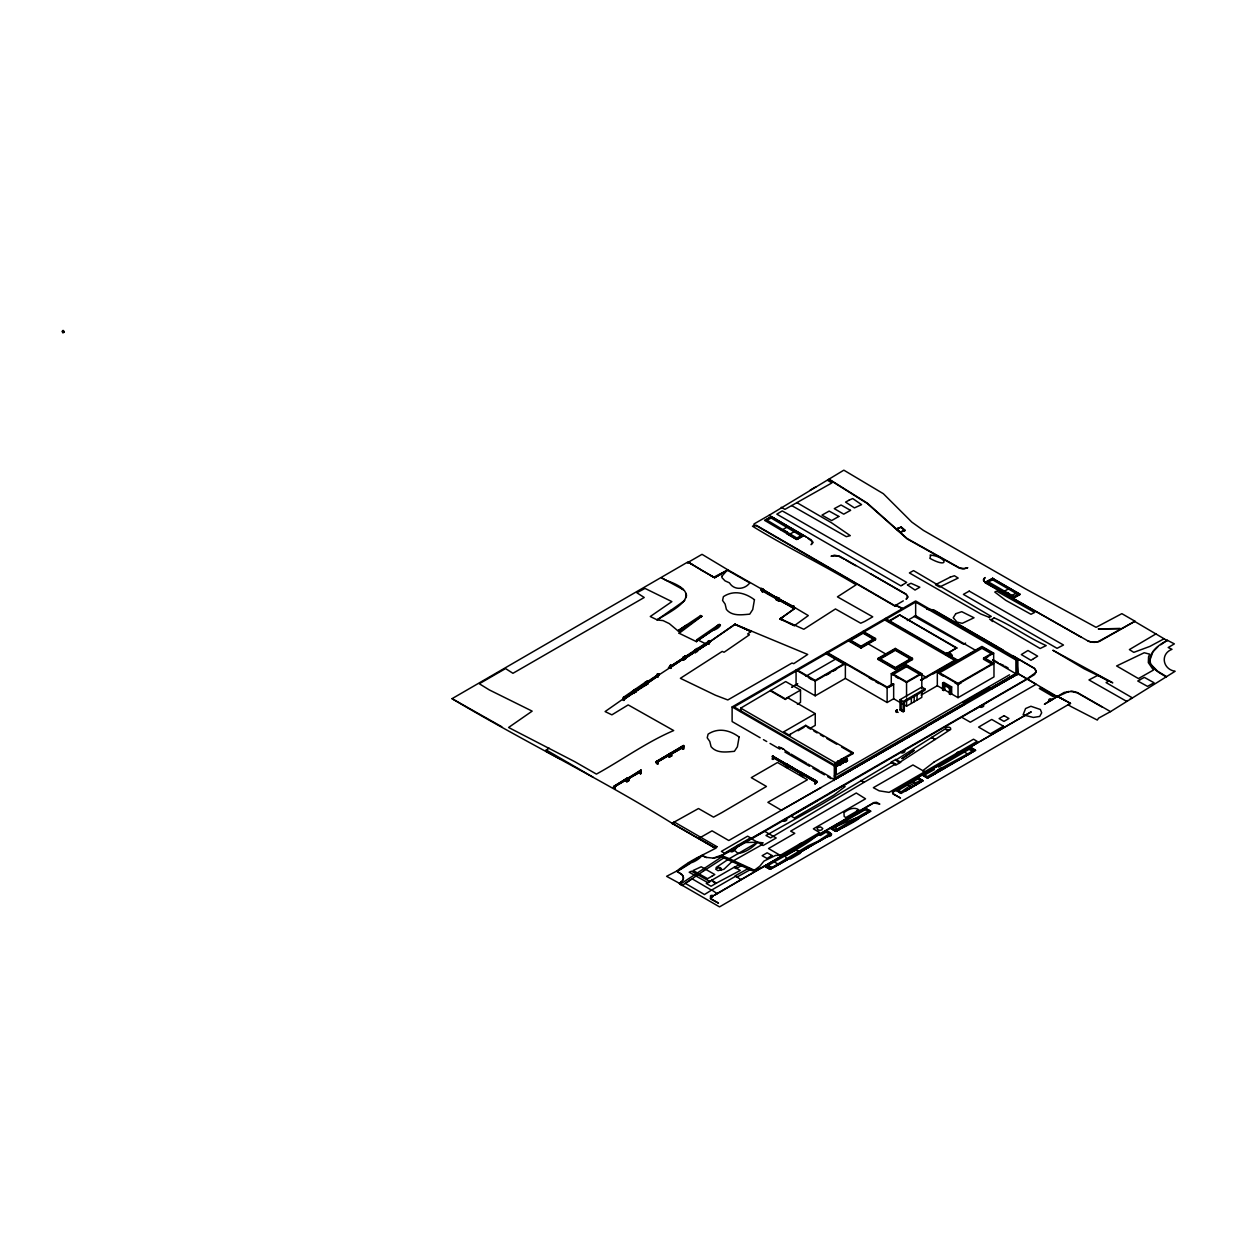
<?xml version="1.0" encoding="UTF-8"?>
<svg xmlns="http://www.w3.org/2000/svg" width="1237" height="1237" viewBox="0 0 1237 1237"><rect width="100%" height="100%" fill="white"/><g stroke="black" fill="none" stroke-linecap="round" stroke-linejoin="round"><path stroke-width="1.5" d="M639.977 773.512L639.977 770.929C643.255 771.285 638.833 774.64 641.122 773.558M772.383 759.209L773.001 756.271L772.383 759.209L773.558 759.162L773.001 756.271M844.314 758.528L842.644 758.977C846.711 757.137 842.072 761.497 844.948 758.729M846.495 761.466C846.974 760.523 843.186 760.461 847.036 761.188C847.19 757.26 846.263 762.657 845.288 760.136M946.738 654.837L948.516 654.249L946.521 654.961M1017.85 659.97L1016.876 660.543L1016.876 674.165L1017.85 674.598L1017.85 659.97L915.658 600.966L732.118 706.93L732.118 721.558L760.136 737.731M842.613 762.781C836.073 765.533 846.433 756.24 843.34 762.533M841.531 763.121L843.278 762.394M898.139 712.419C896.995 711.723 895.804 711.445 896.918 710.007M686.473 596.172L686.473 594.781M701.704 616.289L679.144 633.267L696.477 641.663L697.251 641.122M715.604 627.499C721.558 620.758 722.733 627.314 713.038 630.422M844.33 758.961L843 759.193L844.624 758.637M844.129 758.853L842.985 759.271L843.479 758.606M947.032 654.698L949.011 654.358L947.666 655.146M63.829 331.671L64.061 332.428M950.604 657.512C952.583 654.033 949.382 653.739 951.408 656.909C946.846 654.017 956.402 655.533 947.063 653.414M892.495 792.546L893.037 794.015L900.521 798.051L893.037 793.628L892.495 792.113L1031.256 711.816L980.245 741.272M840.433 763.384L841.083 763.554C841.67 762.007 839.629 763.074 840.974 760.276M948.346 654.157L948.191 654.945M735.211 624.345L751.091 631.535L747.643 633.947L749.421 634.813L724.047 652.27L722.253 651.404L680.365 678.309L715.481 695.24L727.804 699.956L791.989 663.047L793.737 663.65L807.684 654.45L735.211 624.345L707.904 643.085M840.279 762.255L842.644 760.43L841.315 759.472L843.727 761.126L841.005 759.441C843.557 761.853 845.567 760.709 846.525 760.832M897.15 710.409C896.438 708.646 897.026 713.502 896.763 711.244C896.083 713.424 897.289 709.002 896.315 711.182M63.412 330.588L62.608 332.459L62.685 330.758M895.789 711.275L896.578 710.084L896.531 710.997M1081.339 637.302L985.162 582.38L983.492 580.524L984.033 578.437L985.162 577.586L983.446 579.596L985.162 582.766L1089.024 641.524L1094.173 642.39L1099.337 641.477L1134.978 621.237L1121.851 613.66L1096.075 627.329L1025.581 588.905L923.421 530.395L911.839 522.122L883.342 493.702L843.835 470.168L769.151 515.257L806.308 536.997M947.356 655.053L948.995 654.435M1160.785 644.74L1167.372 640.302L1174.377 643.874L1168.207 647.539L1171.98 649.317C1160.012 653.863 1162.625 669.372 1175.15 671.274L1110.517 711.615L1077.303 692.504L1072.556 691.282L1064.176 692.426L1044.384 704.255L1049.749 701.116M846.773 761.002C849.139 755.266 840.588 768.053 840.541 761.234M951.191 656.553L951.423 654.698L947.851 653.213M841.376 762.131C843.371 759.302 839.629 763.909 840.851 761.435C842.382 760.678 846.34 759.518 846.015 761.605M842.505 762.734L841.547 763.26L839.892 761.482M844.283 760.523L842.428 760.291C847.051 765.27 839.908 756.472 843.68 761.265C848.242 759.317 848.536 759.704 843.634 760.152M62.994 330.403C63.102 333.835 62.623 331.207 63.829 331.253M843.789 760.368L846.015 758.637L846.788 759.224L845.366 758.188C849.819 759.101 841.005 760.956 838.531 763.646M63.072 332.336L63.427 330.789L62.67 331.408M841.237 764.512C834.573 764.512 848.675 761.513 844.685 760.198L846.572 759.982L846.85 761.142M843.835 761.234L841.005 759.441C843.727 759.116 844.345 764.451 843.433 760.817L841.16 759.812M845.984 761.652L845.783 760.214M896.81 710.177L896.207 711.739L896.763 710.347M803.138 535.837L796.721 539.425L764.605 520.344L771.084 516.788L772.352 517.453L771.13 518.04L771.254 516.726L803.292 535.76L800.803 535.698L771.146 518.009L767.064 520.189L796.891 538.018L802.009 535.142L803.23 535.884L796.705 539.502L786.624 533.626M846.773 760.678C845.845 758.899 840.047 766.414 840.294 764.095C845.443 758.266 841.639 766.213 838.732 763.77M948.037 653.012L951.485 655.734M837.588 765.378L836.042 764.93L837.588 765.378C839.521 758.42 840.062 768.749 838.686 764.033M846.216 761.791C846.062 759.812 845.35 761.033 846.201 761.544M842.351 759.116L843.959 758.142L843.974 758.977M946.753 655.146C950.619 653.832 944.96 654.821 951.16 654.945M62.824 332.66L63.412 330.774L62.84 332.475L63.721 332.475L62.546 332.212L63.659 332.212M837.202 765.657L837.959 765.316C835.516 767.729 837.65 763.987 835.052 763.925C837.588 767.79 840.743 763.384 840.619 762.1M62.871 331.562L63.257 330.65L62.097 331.361M896.516 710.486L896.346 711.77M896.377 712.435L897.289 711.26M951.299 656.012L949.908 653.755L951.933 656.352L951.5 654.821L949.181 656.29M835.949 765.084L837.604 764.002L835.856 765.177M846.139 760.415C846.572 761.157 844.206 761.111 847.623 760.6L846.726 759.564M842.412 759.704L843.448 761.203L841.717 759.209L844.113 761.002L845.598 760.214L845.026 761.281M840.727 760.74L841.268 761.605L839.583 762.997L841.021 762.858M835.578 765.502L836.15 765.146M841.933 761.157L841.469 760.415L840.588 761.652M837.202 765.657L836.459 765.966L837.959 765.44L837.186 765.688M948.717 654.543L949.985 654.744M696.477 641.663L696.663 639.792L719.068 624.391L720.398 625.041L698.07 640.318L696.663 639.792M896.284 711.692C897.907 712.806 895.665 710.595 897.134 711.553M845.474 758.668L847.036 758.977L845.582 757.879L846.726 758.76M947.913 652.858L946.444 653.553L947.944 653.028L951.16 654.899L948.609 653.275C944.975 653.229 951.129 652.796 951.439 655.935L951.469 654.914L948.779 656.569M843.572 762.549C841.114 760.523 841.964 760.075 843.464 761.265C843.155 759.131 839.165 761.296 840.588 762.641M847.067 760.214L845.52 758.095L847.051 759.023M946.769 654.945L947.557 654.945M840.031 763.739L838.129 764.126C842.211 763.739 837.557 766.352 836.614 765.146M949.552 654.45L950.789 654.991L949.552 654.157M1036.111 671.351L1034.642 674.49L1027.097 679.19L803.895 808.658L730.51 850.994L719.084 856.885L713.285 858.277M1149.962 659.955L1152.946 651.791L1157.739 646.92M840.619 761.837L840.201 762.564L841.5 760.879M896.902 710.626L896.547 710.053M950.016 655.873C950.001 657.063 951.485 654.234 951.408 656.909M838.5 764.497L836.753 765.889L835.3 765.054L836.552 766.028L835.037 763.956M845.381 761.667C846.433 759.178 845.598 762.564 845.412 759.874M950.604 655.919L950.805 655.162L951.207 656.909M838.98 765.301L840.093 763.817M946.444 653.553L948.501 652.981L951.021 654.682M950.836 656.816L950.573 657.218M839.011 765.038L839.444 764.296M949.676 654.651L950.959 655.857L951.547 655.022C950.001 656.661 952.938 656.368 949.614 656.244M679.144 633.267L679.453 631.396L678.077 630.623L700.575 615.639M636.205 689.689L646.997 682.252L605.094 711.569L611.882 714.847L628.195 704.904L673.67 730.557C646.704 742.03 622.257 759.905 596.42 774.099L574.71 761.652L508.593 727.48L532.157 711.136L489.264 689.89L479.291 683.752L505.546 668.583L512.938 673.299L525.369 666.155L644.23 597.486L636.839 592.77L645.018 588.41L671.892 601.615L650.26 616.521L656.986 619.783C680.922 606.161 703.791 593.219 665.97 580.308M949.815 654.589L951.207 655.95L948.624 654.095M62.932 331.253L62.84 332.289M772.383 756.627L816.575 782.743L787.134 764.265L815.477 781.181M785.959 763.956L816.776 781.165L816.575 782.743M686.272 597.595L686.164 593.435M841.964 760.136L842.412 761.018M836.552 766.244L838.238 765.27M901.247 527.132L896.531 528.817L901.247 527.132L905.113 530.441L900.134 532.219L896.361 528.771L900.165 532.157L904.943 530.441L901.247 527.148L904.819 530.472M846.68 758.961L846.912 760.291M948.671 654.62L947.527 654.729L948.392 654.744M839.366 763.616C838.083 766.213 840.109 762.889 839.768 765.131M845.304 760.508C843.464 763.059 846.726 759.379 845.428 761.404M843.526 761.08C839.552 760.539 841.253 767.93 840.031 761.899M841.964 762.997L841.021 763.353M841.284 761.652L840.65 760.554M843.464 762.255L840.65 764.342L841.346 760.971M845.783 761.111L845.876 760.786M840.464 761.729L838.145 763.43L836.691 762.719L838.145 763.492L839.722 761.822M845.536 760.616L845.814 761.389M710.301 898.294C717.955 894.537 707.301 894.598 711.321 897.273M838.933 764.76L839.753 764.76M839.073 764.667L839.366 763.847L839.397 765.286M844.701 761.915L844.825 761.466M835.64 764.342L836.66 765.007M897.366 711.832L896.562 711.615M950.712 655.022L949.939 653.971M682.809 880.373L683.272 878.827A11.891 6.865 -0.1 0 0 681.541 874.25L676.809 871.003L666.588 876.322L679.376 883.295L681.773 881.533M674.335 822.064L716.996 846.696L715.001 848.149L672.047 823.27L698.503 808.534L713.533 817.131L721.805 812.632L766.445 786.454L751.276 777.656L777.532 762.487L807.452 779.758L767.868 802.334L781.32 810.22L820.997 787.613M839.011 764.389L839.83 764.342M762.379 590.698C760.152 591.008 760.384 586.817 762.425 589.152M762.193 589.987L793.721 608.156C792.515 607.151 753.534 587.529 762.379 589.554M793.52 607.522L793.767 606.609L777.114 598.074L793.52 608.187M761.064 588.364L777.362 598.213L777.176 599.388L778.537 600.069M841.175 763.832L842.892 762.147M846.989 759.255L846.85 759.889M949.738 656.151L950.372 655.61M844.685 760.724L843.99 762.224L845.335 760.044M765.378 866.642L770.187 869.348L787.83 859.421L778.738 864.431L773.249 861.385L764.775 866.302L770.172 869.224L809.601 846.711M837.588 830.228C862.576 818.523 872.039 809.988 836.305 826.532L835.748 829.811L836.861 830.584L840.109 828.805L835.825 831.326L866.441 813.73M901.263 793.319L922.957 780.686L917.854 777.748L916.663 778.398L920.668 780.532L912.009 784.32L901.139 791.912L897.32 789.639C890.686 794.355 920.343 774.053 917.869 778.97L898.526 790.227L895.99 790.288L901.263 793.427L899.856 792.53M1035.941 672.433L1027.097 678.804L723.552 854.411L713.27 858.122L706.373 857.38L701.936 855.308L676.809 871.389L681.618 874.373A11.875 6.865 -0.1 0 1 683.35 878.95M846.866 759.997L846.031 760.121M927.534 778.058L922.415 775.073L933.038 768.765L934.399 769.507L924.797 774.934L922.261 774.996L927.549 778.15L962.448 757.91M841.16 759.533L841.438 760.817M842.026 760.786L840.48 761.188M800.633 773.558L772.506 757.322L772.46 755.838L800.818 772.708M816.575 781.568L816.776 782.464L787.18 765.316L786.16 763.585M951.098 655.285L948.021 653.322M687.153 562.572L688.653 562.418L686.968 562.495L452.046 698.673C524.318 741.844 601.352 779.078 673.222 823.981L674.799 821.77L672.031 823.548M715.001 848.149L716.996 846.696M843.077 760.817L842.01 761.327L842.397 760.492M838.16 763.399L839.243 761.884L838.083 761.203L839.351 761.853L838.145 763.492L836.691 762.734M838.145 763.43L839.243 761.884L838.083 761.281M682.716 880.234L679.376 883.666L719.532 906.876L1070.515 703.358L1057.372 696.276L1052.331 699.554C1048.156 696.462 1046.858 704.054 1051.991 699.817M781.258 619.675L779.959 618.995L795.453 607.955L808.302 615.578L794.37 625.659L779.959 618.995L795.453 607.955M783.732 620.448L780.516 618.237M846.294 758.838L845.165 758.436M948.423 653.615L951.253 654.574M62.716 331.825L62.747 331.949M701.008 617.016L701.673 616.227L700.575 615.438M641.122 770.991L627.159 779.387L641.137 771.61L639.792 772.089M639.807 771.347L640.89 770.048L626.061 780.037M669.758 754.122L656.074 762.719L683.674 745.88L656.074 762.781L683.736 747.055L668.66 755.42M683.489 746.885L683.489 745.494L656.074 762.1L669.758 754.044M949.614 653.925L949.057 653.198M777.315 598.244L761.899 588.951L761.899 591.518L763.121 591.518L763.121 588.936L761.899 588.951M839.274 763.554L838.763 764.481M845.474 758.343L846.665 759.039L845.598 758.235M639.993 771.795L613.49 787.335L627.159 777.996M613.49 786.655L626.772 778.583L626.262 781.459L627.391 781.521L627.205 778.63M682.329 602.419L684.834 600.254M718.28 625.396L719.053 624.654M772.708 756.395L787.428 765.626L772.506 756.858M802.055 774.084L800.818 772.63M835.331 765.023L837.434 765.626M732.737 849.695C737.515 849.432 730.464 853.716 730.495 850.963M974.57 709.574L987.714 701.982M785.263 819.188C790.056 818.909 783.006 823.193 783.036 820.44M903.304 750.859C908.113 750.581 901.046 754.864 901.077 752.127M982.209 705.198C987.018 704.982 979.936 709.218 979.967 706.497M800.293 845.613L873.832 802.952L879.832 804.081L876.507 802.256L873.832 802.581L710.486 897.351L711.028 899.237L718.511 903.149L710.486 898.387M802.55 844.314L801.236 843.093L780.222 855.339L775.599 855.416L763.971 861.076L759.75 866.271L753.781 870.632L761.961 867.57L781.66 856.174L768.533 848.536L794.788 833.336L790.659 831.14L856.267 793.01L865.544 798.808L813.374 828.836L819.605 832.547L798.545 844.856L800.014 845.691M948.176 656.089L950.681 654.559M683.582 601.306L671.428 609.918M646.781 683.535L659.29 675.108L623.262 699.833L635.54 691.591L635.54 689.009L636.205 691.916L635.045 691.931L635.54 689.009M635.37 691.684L647.91 683.875L647.91 681.293L659.29 673.794L647.059 683.535L648.111 682.747M670.16 667.794L671.428 666.99L670.315 667.686M624.53 698.967L623.479 699.771L636.421 689.612L624.314 697.869M636.406 690.091L623.262 699.322M646.843 683.087L659.29 674.366L648.095 682.128M685.082 658.44L710.208 642.173L696.848 650.925L710.208 640.998L697.699 648.961M671.227 666.959L686.118 656.909L670.16 667.284M623.262 698.658L624.53 697.714L623.479 699.864M635.308 690.865L636.421 690.787M635.37 691.576L646.997 682.901L636.406 690.169M696.586 650.337L697.9 649.456M701.936 855.308L715.883 848.195L698.859 838.361L712.048 830.831L728.763 840.511L834.31 779.898L831.62 777.934M670.377 667.114L671.413 666.233M684.803 657.868L697.915 648.807L684.865 657.883L686.133 657.605M647.059 682.855L659.29 673.794M670.16 666.619L671.428 665.753C654.868 676.639 712.218 638.679 709.945 640.658L710.208 640.905M697.915 650.074L696.586 650.817L710.208 642.173M949.49 654.883L947.728 655.424M684.865 658.409L696.802 650.786M734.639 624.36L751.091 631.535L743.205 628.04M779.959 618.995L782.696 617.062M690.169 863.441C664.192 880.033 683.025 865.421 694.034 859.452C710.301 850.051 693.88 864.586 688.36 862.869M836.459 765.966L835.346 765.208L836.629 765.95M839.846 761.08L838.995 761.497M671.382 609.841L657.033 619.938L663.094 620.603L669.294 623.603L677.969 630.87L686.056 625.381M679.453 631.396L701.704 616.072M720.413 625.133L698.07 640.318M623.417 699.06L624.268 697.452L623.819 700.436L623.154 697.544L647.229 680.968L646.735 683.891L647.91 683.875M633.359 690.509L634.535 690.493L634.04 693.416L633.359 690.509L634.535 690.493M645.065 682.453L646.224 682.437L645.729 685.36L645.065 682.453L646.224 682.437M657.342 674.01L658.517 673.979L658.022 676.902L657.342 674.01L658.517 673.979M670.052 665.491L671.227 665.475L670.732 668.397L670.052 665.491L671.227 665.475M623.819 700.436L624.314 697.529M635.71 692.256L636.205 689.334M647.399 684.216L647.91 681.293M683.087 657.249L684.247 657.234L683.752 660.156L683.087 657.249L684.247 657.234M684.757 656.167L685.932 656.151L685.422 659.074L684.757 656.167L685.932 656.151M694.854 649.734L696.029 649.719L695.534 652.641L694.854 649.734L696.029 649.719M696.524 648.636L697.699 648.621L697.204 651.543L696.524 648.636L697.699 648.621M708.275 641.122L709.435 641.106L708.94 644.029L708.275 641.122L709.435 641.106M623.154 700.111L623.649 697.189M670.052 668.073L670.547 665.15M683.087 659.831L683.582 656.909M706.404 644.106L735.211 624.005M684.757 658.749L685.252 655.826M694.854 652.316L695.349 649.394M696.524 651.219L697.699 651.203M708.275 643.704L708.77 640.781M643.781 684.85L706.451 643.75M781.413 530.348L787.722 526.73L795.19 531.183L788.742 534.74M936.486 770.914L941.202 768.192L927.41 776.62L923.606 774.362L922.415 775.073M686.133 656.352L671.227 665.815M922.802 780.763L911.561 787.134L906.535 784.304L911.947 781.165L916.942 784.026L905.469 790.845L909.844 788.263M971.122 752.792L958.072 760.368L975.668 750.302L970.457 747.287L963.221 751.447L968.184 754.292L975.483 750.287L970.287 747.225L969.066 747.937L973.179 750.132L970.473 752.328L938.883 769.46M893.052 792.113L895.526 790.489M927.534 778.027L971.2 752.776L966.561 755.158M909.813 788.309L914.05 785.541M685.917 656.491L696.848 650.136M626.262 779.094L641.183 770.079M626.061 779.975L627.36 779.063M639.993 771.13L641.075 770.435M639.792 772.027L641.075 771.099M668.66 754.245L683.767 745.524M682.391 746.298L683.489 745.602M682.391 747.473L683.674 746.545L682.577 746.375L682.577 748.942C684.37 750.163 684.37 745.787 682.577 746.375M965.602 643.085L963.7 644.291L914.128 616.304M836.831 764.914L838.779 763.817M947.032 654.775L948.47 654.605L947.666 654.466M950.836 655.61L951.547 655.022M846.371 759.812L846.51 759.642M1127.618 700.529L1126.459 701.24L1088.962 679.933L1098.023 675.232L1108.476 681.123L1106.064 682.577L1132.133 697.714L1130.154 698.951M863.967 782.372L770.543 837.897L765.981 835.485L822.512 803.803L891.908 762.332L895.82 763.894L863.967 782.372L860.658 780.439L864.323 782.155M627.453 778.042L613.676 786.376M668.908 754.183L670.052 753.472L656.275 761.822M896.949 789.608L957.531 754.384C954.5 754.431 958.18 750.21 960.407 752.699L965.478 749.823M949.568 654.821L947.959 655.796L948.655 656.244M951.408 656.862L951.191 655.718M843.572 760.075L845.18 759.101M827.166 836.583L800.772 851.814L831.62 834.109L826.038 830.847L819.404 834.527M817.023 800.834L790.768 815.956L794.401 817.997L833.8 795.144L845.118 786.531L843.263 785.495L830.151 792.932M715.001 895.031L766.894 864.74M800.865 851.798L809.555 846.649M844.484 760.338L845.288 759.858M818.384 841.732L827.259 836.629M715.187 577.478L727.959 569.901L795.422 608.31M814.874 837.155C803.138 847.082 782.573 856.514 767.249 866.101L764.713 866.163L765.935 865.467L770.203 867.879L773.697 866.472L808.117 845.768L817.75 841.361L829.146 833.939L825.976 832.161C824.708 828.187 837.851 836.351 827.074 836.614M917.854 777.733L923.142 780.686L905.639 790.86M846.448 824.955L836.861 830.584M858.03 810.513L845.876 817.518L844.191 816.528L843.943 812.647C848.041 809.462 854.179 806.323 859.004 809.957L856.607 810.915L858.03 810.544M792.067 856.793L794.216 855.509M769.151 515.257L754.029 523.931L753.859 525.122L756.41 525.354L894.954 605.743L895.882 605.187L902.391 608.295M894.954 605.743L903.288 600.857M925.74 727.371L835.284 779.186L835.284 765.378L734.067 706.93L915.658 602.094L1016.876 660.543L1017.85 674.598L1015.917 673.593L834.31 778.429L835.284 779.186L1015.917 673.593L1015.902 659.97M957.995 760.384L962.278 757.879M559.511 758.606L546.244 751.508L546.244 749.978L549.213 748.23M840.016 828.898L870.616 811.178L865.266 808.349L865.343 809.57L868.328 811.024L835.702 829.919L831.697 827.538L830.414 828.311L835.825 831.434L840.201 828.914M931.724 775.584L936.022 773.094M687.478 562.727L702.028 554.331L727.959 569.901L714.615 577.524L701.503 570.272M714.445 577.694L720.784 574.169M791.603 687.262L797.726 683.69M866.256 813.699L870.802 811.178L865.421 808.287L864.153 808.998L865.359 809.601L849.154 818.909L832.888 828.11L830.352 828.187L865.823 808.766M761.899 591.518L763.121 591.518M776.202 599.775L777.424 599.775L776.202 599.775L776.821 596.837L776.805 600.131M682.592 747.241L668.846 754.323L669.48 757.26L669.372 754.029L656.321 761.466M614.866 786.191L614.866 788.773M629.107 777.949L627.979 777.887L628.597 780.825L629.107 777.949L628.597 780.825M613.49 787.335L626.262 779.758M614.248 788.417L615.377 788.479M626.262 781.459L627.391 781.521M627.979 780.454L629.107 780.516M657.976 761.343L656.847 761.281L656.847 763.863L657.976 763.925L657.357 760.987L657.976 763.925M668.846 756.905L669.99 756.967M671.196 753.689L670.578 755.9L671.706 755.962L671.088 753.024L671.706 755.962M773.558 756.58L772.939 759.518M785.217 764.033L785.773 766.925L786.392 763.987L785.217 764.033L787.134 764.265M787.057 765.084L787.598 767.991L787.057 765.084L788.232 765.054L787.598 767.991M787.057 767.667L788.232 767.62M800.432 775.398L800.509 772.135L800.432 775.398L800.509 772.135L816.776 781.289L815.492 780.532M799.891 775.073L801.05 775.042M802.89 773.512L801.731 773.558L802.89 773.512L802.272 776.449L801.731 773.558M814.564 780.964L815.724 780.918L815.106 783.856L814.564 780.964L815.724 780.918M814.564 783.547L815.724 783.5M992.522 660.094L1017.046 674.428L990.729 688.174L991.687 688.715L1017.943 673.516L1036.142 684.293L970.334 722.207L961.443 717.104M768.533 863.797L808.426 840.882M978.606 742.231L937.368 766.26L938.651 767.064L970.38 748.571L970.303 747.349M769.151 863.751L767.002 864.988L772.398 867.972M778.243 598.352L779.48 598.321L778.243 598.352L778.243 600.935L779.48 600.904L778.243 600.935M792.546 606.053L793.783 606.022L793.164 608.96L792.546 606.053L793.783 606.022M792.546 608.635L793.783 608.604M849.757 639.73L863.101 632.03L874.327 638.508L874.327 639.699L860.983 647.399L849.757 640.921L849.757 639.73L860.983 646.209L874.327 638.508M849.757 640.921L863.101 633.22L874.327 639.699M888.568 621.206L899.562 614.866L956.742 647.863L945.748 654.667M888.568 621.654L897.985 616.212M740.731 711.476L740.731 708.121L785.696 681.556L800.509 690.107L800.509 702.446L797.386 704.24M805.936 676.222L835.501 659.166M682.577 748.942L683.721 749.003M860.983 646.905L875.533 638.508L875.533 639.699L860.983 648.111L848.551 640.921L848.551 639.73L860.983 646.905L860.983 648.111M792.376 686.891L797.37 683.999M907.324 620.526L915.658 615.717L975.807 650.446M844.763 663.326L826.223 652.626L826.223 653.816L844.763 664.516L844.763 663.326L815.214 680.381L796.674 669.681L796.674 670.871M893.655 698.735L887.13 702.508L845.366 678.402L815.214 695.812L796.071 684.757L796.071 670.037L815.214 681.077L845.366 663.666L887.13 687.787L893.655 684.015L893.655 698.735L906.551 706.188L921.812 697.374L921.812 690.184M770.543 690.308L785.34 698.859L800.509 690.107M826.703 674.938L829.981 673.052M833.274 671.15L836.552 669.263M770.543 690.911L785.34 699.462L789.221 696.617M878.162 658.316L895.294 648.42L912.473 658.347L912.473 659.537L895.341 669.433L878.162 659.507L878.162 658.316L895.341 668.227L912.473 658.347M895.341 668.738L879.368 659.507L879.368 658.316L895.294 649.116L911.267 658.347L911.267 659.537L896.933 667.81M878.162 659.507L895.294 649.626L912.473 659.537M879.368 659.507L895.294 650.322L911.267 659.537M810.25 728.253L815.245 725.377L815.245 713.625L783.593 731.902L788.99 735.01L805.72 725.346L852.973 752.637L852.973 753.611L836.243 763.275L836.243 774.037L835.408 774.517L835.408 762.781L740.731 708.121M911.267 658.347L895.341 667.532L879.368 658.316M893.655 684.015L893.052 684.85L891.274 683.829L891.274 673.686L906.52 664.872L921.812 673.701L921.812 688.39M892.48 673.686L906.52 665.568L920.606 673.701L920.606 674.892L906.52 666.758L892.48 674.876L892.48 673.686L906.551 681.803L920.606 673.701M798.035 730.758L804.189 727.217M893.052 683.659L887.13 687.092L826.826 652.27L826.826 653.461L846.386 664.764M945.748 654.218L956.742 647.863M888.614 687.432L893.052 684.85M947.356 654.914L948.006 654.636M950.155 656.275L950.913 655.579M891.274 673.686L906.551 682.499L921.812 673.701M920.529 679.979L955.675 659.692L955.675 660.883L933.131 673.918M921.086 680.365L956.881 659.692L956.881 660.883M921.086 695.086L937.321 685.715L937.321 672.186L981.962 646.41L993.667 653.167L993.667 663.326M990.806 653.414L981.962 648.312L938.527 673.376L938.527 672.186L981.962 647.106L992.275 653.074L992.275 654.265M900.026 699.663L921.812 687.092L924.951 688.901L924.951 690.2L904.293 702.137L904.293 711.12L903.165 711.77L900.026 709.945L900.026 699.663L903.165 701.487L924.951 688.901M785.217 766.615L786.392 766.569M992.77 664.594L983.585 659.29L983.585 658.099L992.275 653.074M993.667 653.167L984.961 658.192L993.976 663.403L993.976 676.933L958.041 697.668L951.655 693.988L949.413 693.988L949.413 688.205L951.655 686.922L951.655 693.988M949.413 693.988L950.526 693.338L944.852 690.045L942.609 690.045L942.609 682.994L943.723 682.345L951.655 686.922M983.585 659.29L987.93 656.77M900.026 709.945L901.139 709.311L904.293 711.12M901.587 710.858L902.701 710.208M942.609 690.045L943.723 689.411L937.321 685.715M801.05 772.46L799.891 772.506M938.527 672.186L958.041 683.442L992.77 663.403L983.585 658.099M993.976 663.403L958.041 684.138L937.321 672.186M961.35 682.731L958.041 684.649L954.794 682.762M801.731 776.14L802.89 776.094M835.408 762.781L852.973 752.637M732.118 706.93L834.31 765.935L835.284 765.378M839.799 764.188L839.227 765.007M834.31 775.97L1009.547 674.799M835.284 779.186L1017.046 674.428M834.31 779.758L965.417 703.915L963.02 702.523L989.275 687.324L991.687 688.715L1017.061 674.242L1016.876 660.543M991.687 688.715L1017.061 674.242M1167.372 640.302C1159.084 644.771 1148.57 651.636 1150.163 662.491M827.646 480.389L831.929 482.909L784.954 509.366L781.258 507.294M810.22 490.115L816.08 486.744M966.082 749.792L968.061 748.663L973.086 751.663M840.773 762.935L843.371 762.007M788.773 858.756L790.536 858.911L800.432 853.205L799.597 850.932L795.19 850.267L785.279 855.958L786.454 858.493L788.386 858.911L791.587 857.148M727.959 569.901L713.981 577.107M1009.562 588.271L992.522 578.39L986.013 581.931L1003.161 591.904L1009.562 588.255L1020.03 594.317L1013.582 597.919L996.326 588.101M1017.865 673.577L1057.372 696.663L1068.923 691.39M796.721 539.409L802.488 536.162M1003.161 591.889L1010.567 596.157L1017.077 592.631M794.788 848.597L799.983 845.706M774.331 866.89L778.738 864.431M1002.929 591.812L986.198 581.931L992.692 578.483L1020.247 594.363L1013.567 598.043L1010.567 596.157M1156.27 633.715L1129.381 649.595L1133.788 652.363L1149.869 646.41L1164.141 638.74M764.945 520.421L771.269 516.896M841.083 763.554L842.057 762.657M946.568 654.481L947.403 654.033M1134.978 621.237L1097.745 641.848M835.052 763.94L837.557 764.451M840.139 763.013L841.067 762.069M949.769 655.625L951.114 654.481M841.284 763.167L842.644 762.1M946.769 654.296L947.588 653.863M945.037 768.022L940.259 770.311M946.382 653.677L948.501 652.981M840.093 762.873L841.206 762.409M836.629 765.672L835.856 765.332M831.434 834.109L826.424 831.326M947.929 652.749L946.568 653.337L947.743 652.827M898.479 530.58L896.655 528.879L900.196 532.142L896.547 528.802L900.196 532.126L904.943 530.441M843.433 762.054L841.052 762.502M646.843 682.422L648.111 681.572L646.997 682.252M635.37 690.895L635.308 690.292M710.842 575.731L714.785 577.71M926.668 609.114L933.657 609.856L1003.068 650.074M926.668 609.192L933.657 610.228M843.541 760.446L841.763 759.209M1096.028 642.142L1092.379 642.173M1070.778 691.267L1077.303 692.89L1101.765 706.853M1090.632 641.864L1087.586 640.642M780.099 618.686L803.818 629.262L835.454 608.96L860.72 623.216L864.725 621.438L872.75 616.83L837.434 596.852L856.159 584.776C822.079 564.227 786.315 547.094 752.483 526.204L756.41 525.725L894.939 606.115L895.882 605.558L902.391 608.666M842.366 760.353L843.68 761.265M701.936 855.679L706.389 857.535M999.728 663.666L1003.81 665.475M842.443 760.384L843.634 760.956M700.482 615.655L701.673 616.227M634.535 693.076L633.87 690.169M778.552 599.45L777.176 598.646M698.642 640.333L705.724 643.781M646.224 685.02L645.559 682.113M788.417 622.737L794.37 625.659M777.114 598.182L778.738 598.94M777.315 598.909L793.721 607.676M824.754 831.558L825.976 832.161L820.487 835.439L819.203 834.635M688.885 862.529L690.401 863.287M948.949 654.713L949.861 655.177M1013.289 655.966L1034.472 668.367L1036.111 671.475M777.114 598.074L793.721 607.011M815.477 781.104L816.776 781.846M760.77 589.245L762.193 590.064M949.367 654.528L950.263 654.991M800.818 773.311L802.102 773.991M760.971 589.461L777.362 598.878M815.245 780.532L816.482 781.212M1057.372 696.276L1070.515 703.358L1068.289 704.812L1071.01 706.543L1097.312 720.073L1098.533 718.187L1110.517 711.615M713.95 577.432L688.375 562.216L692.844 564.861M501.789 726.737L452.046 698.673M672.031 823.316L715.032 847.886M1009.361 595.538L1013.582 597.935M838.114 761.188L839.32 761.868M741.056 879.584L735.598 876.26L711.77 889.991L717.228 893.671M666.016 580.339L661.455 577.772L683.319 589.709M1167.357 640.689L1134.978 621.623M846.031 560.237L855.741 565.742M1024.545 715.233L1033.405 717.445L1039.714 716.424L1041.678 712.79L1040.363 709.497L1030.9 706.265L1025.581 708.538L1023.123 714.77L1024.545 715.604M870.307 573.612L906.149 594.502L907.772 596.389L907.185 598.383L906.056 599.203L907.803 597.255L906.164 594.131L839.521 556.14L834.356 555.197L831.048 556.202L838.037 555.877L844.407 559.325M764.868 866.256L770.172 869.271M1166.429 676.577L1157.585 671.181L1151.121 664.594M1166.429 676.964C1160.275 673.315 1152.327 669.542 1150.163 662.104M831.109 828.604L835.825 831.357M796.767 502.562L831.496 522.756L850.267 535.636L846.324 536.672L791.603 505.531M935.249 611.155L997.842 647.152M615.377 785.897L614.758 788.124M791 754.06L806.617 763.244M999.372 648.08L1034.472 668.521L1035.879 670.439M807.947 538.311L812.802 541.976L811.101 544.697L812.833 542.796L811.209 539.827L771.61 516.865M956.742 648.327L899.562 614.866M885.429 618.438L956.881 659.692M955.675 659.692L884.826 618.794L884.826 619.984L955.675 660.883M940.166 674.32L943.414 676.191M875.533 638.508L863.101 631.334L863.101 633.22M863.101 632.524L875.533 639.699M942.609 682.994L950.526 687.571L950.526 694.622M949.413 688.205L943.723 684.927L943.723 690.694M868.266 643.905L886.728 654.574M903.907 664.485L907.154 666.356M918.55 672.928L926.683 677.629M895.603 676.685L898.742 678.479M869.209 677.922L872.456 679.809M875.719 681.695L878.981 683.582M809.029 678.015L812.121 679.793M788.015 697.915L815.245 713.625M807.344 727.263L810.606 729.15M813.869 731.036L817.131 732.922M820.378 734.793L823.641 736.68M826.904 738.566L836.676 744.21M841.577 747.024L852.973 753.611M841.392 759.92L843.093 761.018M841.949 760.662L843.124 761.343M780.841 747.565L784.196 749.498M819.234 770.589L807.9 764.002M820.595 771.378L830.274 776.96M763.43 739.633L766.739 741.535M770.032 743.437L779.913 749.158M784.861 752.003L809.586 766.275M812.879 768.192L824.43 774.841M827.723 776.743L831.017 778.661M772.506 756.194L786.392 763.987M829.084 479.152L867.245 503.088L907.154 538.528L959.247 567.706L964.473 568.695L967.767 567.721L962.541 568.943L959.247 568.077L907.154 538.915L867.245 503.474L829.084 479.523M993.064 659.8L998.073 662.692M546.244 749.978L592.987 777.145M1005.248 666.31L1008.124 667.98M778.738 746.715L783.098 749.251M1055.934 695.812L1057.372 696.647M896.794 790.69L901.263 793.319M672.047 823.27L672.835 823.734M986.353 582.008L996.512 588.085M701.549 570.195L688.375 562.216M784.552 750.086L789.577 753.256M949.908 653.755L951.361 654.806M680.01 587.297L683.118 589.632M843 760.059L843.387 760.477M989.554 619.026L992.569 621.5M898.433 530.518L900.165 532.126M840.789 762.394L840.773 761.791M1065.985 700.992L1057.991 696.617M981.962 647.106L981.962 648.312M958.041 683.442L958.041 697.668M944.852 684.277L944.852 690.045M917.019 700.142L917.019 694.359L911.344 697.653L911.344 703.42M915.658 602.094L915.658 615.717M914.174 696.014L914.174 701.781M906.551 682.499L906.551 697.189M906.551 698.982L906.551 706.188M906.52 665.568L906.52 666.758M903.165 701.487L903.165 711.77M901.139 700.312L901.139 709.311M895.294 648.42L895.294 650.322M895.341 668.227L895.341 669.433M887.13 687.787L887.13 702.508M845.366 663.666L845.366 678.402M843.278 758.745L843.356 759.564M834.31 765.935L834.31 780.562M815.214 681.077L815.214 695.812M815.183 780.609L815.106 783.856M805.72 725.346L805.72 726.335M802.349 773.202L802.272 776.449M793.164 605.697L793.164 608.96M790.366 734.206L790.366 735.195M785.835 763.677L785.773 766.925M778.862 598.677L778.862 601.259M762.518 588.58L762.502 591.874M708.94 641.446L708.94 644.029M697.204 648.961L697.204 651.543M695.534 650.059L695.534 652.641M685.422 656.491L685.422 659.074M683.752 657.589L683.752 660.156M683.087 746.066L683.211 749.297M670.732 665.815L670.732 668.397M669.48 754.678L669.48 757.26M669.372 754.029L669.372 756.611M657.852 673.655L658.022 676.902M647.229 680.968L647.059 683.644M645.729 682.778L645.729 685.36M640.611 771.285L640.611 773.867M640.488 770.636L640.488 773.202M634.04 690.834L634.04 693.416M626.772 778.583L626.881 781.815M992.692 578.313L992.569 579.766L988.487 581.947L1013.83 596.481L1017.742 594.363L992.569 579.766L993.775 579.086L992.692 578.313M739.107 737.005L737.391 746.808L734.391 751.323C726.475 752.003 716.78 753.627 711.074 746.7L709.791 741.473L707.224 737.809L708.09 734.144C718.388 727.371 729.737 730.108 739.107 737.005M754.446 599.713L752.73 609.547L749.73 614.155C741.798 614.804 732.041 616.49 726.397 609.439L725.129 604.089L722.563 600.424L723.413 596.636C733.742 589.817 745.122 592.755 754.446 599.713M711.646 880.28L714.166 882.63L716.517 883.063L740.267 870.446L734.422 867.122L706.234 883.434L711.074 886.233L716.486 883.094L711.662 880.296M722.099 575.978L721.882 577.555L725.021 580.849L729.443 582.843C734.051 590.544 744.689 589.709 749.761 582.921L727.279 570.133L722.099 575.978M762.812 842.799L761.837 844.794L732.041 861.571L723.908 869.286L717.97 870.662L715.728 869.194C716.316 866.503 722.176 866.89 721.279 869.688L720.15 870.075L720.955 869.054L720.011 867.987A2.304 1.314 0 0 0 717.089 868.111L716.161 867.477L728.67 859.05L757.616 842.258L762.812 842.799M1148.57 656.909L1148.323 662.63L1153.456 670.052L1138.442 678.572L1116.624 665.954L1144.194 652.749L1149.683 654.157L1148.57 656.909M895.928 760.044L898.433 762.44L899.809 762.301L950.712 729.366C951.578 726.583 945.748 726.305 945.161 728.949L895.928 760.044M989.213 617.325L980.725 613.969L909.381 572.932L913.54 570.613L991.254 616.428L989.213 617.325M817.209 827.8C816.219 830.692 822.203 831.372 822.775 828.496L820.518 826.873L817.209 827.8M907.479 584.946L915.024 590.049L919.818 587.219L910.989 583.292L907.479 584.946M994.177 617.897L991.842 619.258L993.218 621.113L1040.178 648.513L1046.193 645.59C1028.426 637.813 1012.129 625.582 994.177 617.897M955.753 613.707L953.232 617.789L957.036 622.103L962.262 623.34L974.014 617.773L961.737 611.681L955.753 613.707M930.58 555.83L929.899 558.351C950.016 569.437 947.264 556.882 930.178 554.996L930.58 555.83M757.616 842.258C752.637 847.531 745.401 852.571 738.041 853.515L734.484 850.252L738.01 846.17L744.813 842.505L757.616 842.258L763.074 845.52L776.202 837.99L764.497 831.218L751.137 838.624L757.616 842.258M934.136 761.992L922.802 770.651L912.952 764.945L873.353 787.691L879.182 790.83L889.109 792.376L977.153 741.35L973.519 739.2L934.136 761.992M754.91 870.446L753.72 871.327L721.82 856.994L723.011 856.128L729.335 858.679L754.91 870.446M703.436 871.064L682.144 885.491L680.118 884.331L722.331 856.483L724.341 857.566L703.436 871.064M692.101 878.811L685.36 883.388L704.471 894.537L711.522 890.161L692.101 878.811M914.128 750.411L902.036 758.59L914.128 750.411M1033.513 658.687L1030.993 660.311L1021.314 654.574L1027.962 650.492L1037.642 656.167L1033.513 658.687M902.453 584.962L900.953 585.905L776.821 514.159L782.248 510.927L791.263 515.968L906.69 582.411L902.453 584.962M931.6 737.468L935.11 739.448L931.6 737.468M709.945 881.548L707.997 882.754L689.21 872.24L691.452 871.188L709.945 881.548M1003.423 726.212L990.296 733.866L978.606 727.109L991.734 719.455L1003.423 726.212M1053.058 650.353L1084.091 668.769L1112.774 682.824L1053.058 650.353M737.391 845.459L724.495 853.174L721.387 851.365L747.627 836.166L750.519 837.851L737.391 845.459M1004.088 715.666L999.094 718.589L1003.949 721.387L1008.944 718.496L1004.088 715.666M772.012 855.54L767.048 858.432L762.131 855.695L767.156 852.803L772.012 855.54M1040.719 687.664L1039.296 688.499L1053.29 696.663L1054.883 695.905L1040.719 687.664M895.851 759.425L890.872 762.301L895.743 765.131L900.752 762.27L895.851 759.425M712.265 875.997L707.579 878.672L693.107 870.508L701.209 866.781L714.816 874.544L712.265 875.997M838.825 516.463L831.62 520.576L821.971 515.118L829.177 511.082L838.825 516.463M1140.267 679.577L1137.762 680.999L1147.519 686.38L1154.106 682.778L1144.349 677.381L1140.267 679.577M751.153 869.163L737.02 877.079L735.01 875.92L748.88 868.158L751.153 869.163M850.515 510.371L843.727 514.159L834.279 508.654L841.067 504.99L850.515 510.371M969.22 591.116L963.391 594.378L1057.063 648.327L1063.495 645.018L969.22 591.116M739.51 864.447L734.175 867.431L736.201 868.59L742.494 865.065L739.51 864.447M849.139 500.135L845.567 502.114L854.442 507.897L861.586 504.634L852.71 498.557L849.139 500.135M1034.565 612.423L1030.993 614.279L1005.712 600.301L994.78 592.059L996.651 591.116L1034.565 612.423M950.109 577.215L935.45 584.684L939.517 587.034L958.196 578.066L954.407 575.746L950.109 577.215M949.568 729.768C943.367 728.949 946.382 730.448 949.568 729.768M1120.212 628.582L1098.425 628.891L1120.212 628.582M1008.99 593.76L1007.026 592.616L1008.99 593.76M924.657 771.749L922.802 770.651L924.642 771.733M787.103 532.25L785.155 531.06L787.103 532.235"/></g></svg>
